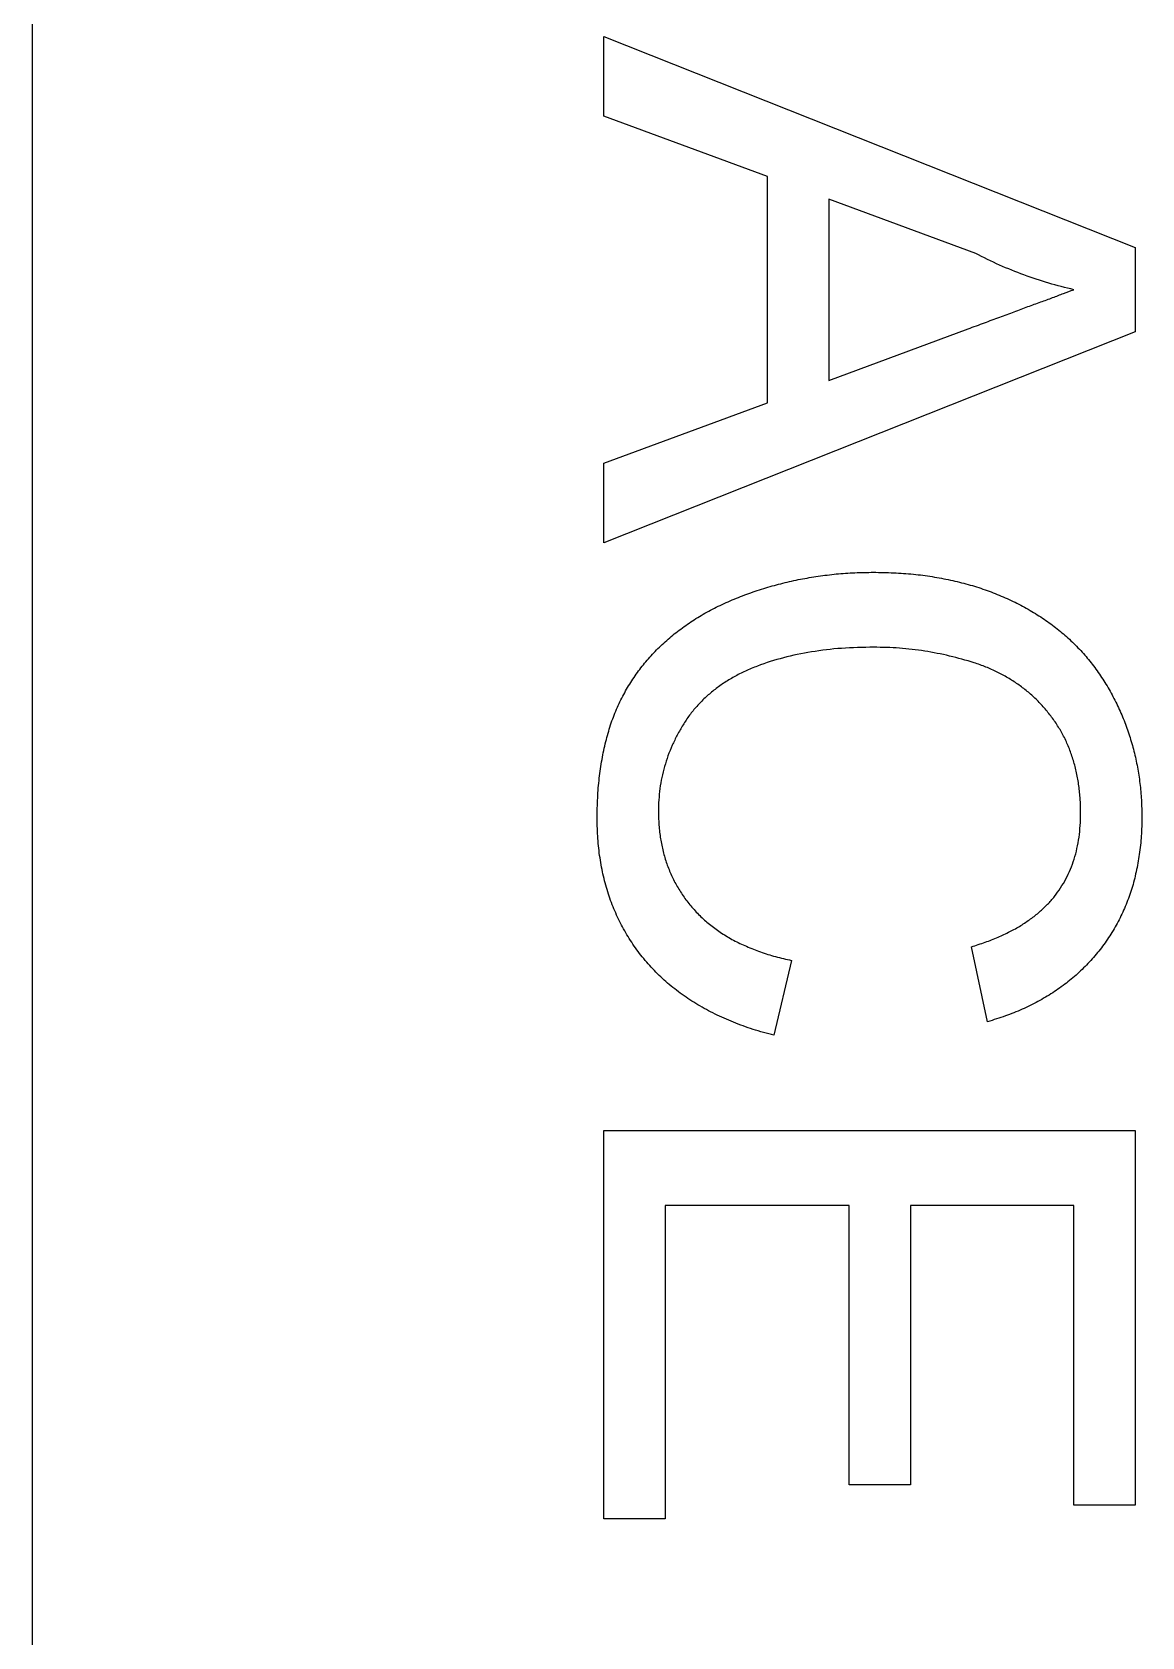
# Model space of a CAD drawing. Header units: inches. Extents: x -978 to -2, y 48 to 749.
# Drawn here: x -72.74 to -60.07, y 269.77 to 288.1 of the extents above; entities that cross this region are included whole.
import ezdxf

# ---------------------------------------------------------------- set-up
doc = ezdxf.new("R2010")
doc.units = ezdxf.units.IN
doc.header["$MEASUREMENT"] = 0

msp = doc.modelspace()

# ---------------------------------------------------------------- linework, layer by layer
at = {"color": 7, "linetype": 'Continuous', "lineweight": 25}
for p, q in [((-72.743, 303.112), (-72.743, 252.482)), ((-66.211, 288.046), (-60.144, 285.637)), ((-66.211, 287.138), (-66.211, 288.046)), ((-64.344, 286.448), (-66.211, 287.138)), ((-64.344, 283.862), (-64.344, 286.448)), ((-63.644, 286.19), (-63.644, 284.119)), ((-61.965, 285.569), (-63.644, 286.19)), ((-60.144, 285.637), (-60.144, 284.672)), ((-63.644, 284.119), (-62.05, 284.709)), ((-60.144, 284.672), (-66.211, 282.264)), ((-66.211, 283.172), (-64.344, 283.862)), ((-66.211, 282.264), (-66.211, 283.172)), ((-61.83, 276.793), (-62.013, 277.649)), ((-64.07, 277.494), (-64.269, 276.638)), ((-66.211, 275.549), (-60.144, 275.549)), ((-66.211, 271.116), (-66.211, 275.549)), ((-60.144, 275.549), (-60.144, 271.271)), ((-65.511, 274.693), (-65.511, 271.116)), ((-63.411, 274.693), (-65.511, 274.693)), ((-63.411, 271.504), (-63.411, 274.693)), ((-62.711, 274.693), (-62.711, 271.504)), ((-60.844, 274.693), (-62.711, 274.693)), ((-60.844, 271.271), (-60.844, 274.693)), ((-62.711, 271.504), (-63.411, 271.504)), ((-60.144, 271.271), (-60.844, 271.271)), ((-65.511, 271.116), (-66.211, 271.116))]:
    msp.add_line(p, q, dxfattribs=at)
for points, knots in [([(-60.844, 285.155), (-60.94, 285.178), (-61.133, 285.225), (-61.415, 285.322), (-61.694, 285.433), (-61.874, 285.524), (-61.965, 285.569)], [0, 0, 0, 0, 0.2472941, 0.4956078, 0.7463592, 1, 1, 1, 1]), ([(-62.05, 284.709), (-61.988, 284.731), (-61.868, 284.776), (-61.693, 284.842), (-61.527, 284.902), (-61.372, 284.961), (-61.225, 285.014), (-61.089, 285.063), (-60.964, 285.112), (-60.883, 285.141), (-60.844, 285.155)], [0, 0, 0, 0, 0.153148, 0.299433, 0.436426, 0.565671, 0.686508, 0.799269, 0.903395, 1, 1, 1, 1]), ([(-66.289, 279.115), (-66.288, 279.193), (-66.285, 279.347), (-66.267, 279.573), (-66.236, 279.787), (-66.192, 279.99), (-66.138, 280.182), (-66.07, 280.363), (-65.988, 280.531), (-65.895, 280.69), (-65.79, 280.837), (-65.675, 280.976), (-65.546, 281.105), (-65.408, 281.225), (-65.258, 281.335), (-65.099, 281.438), (-64.927, 281.53), (-64.745, 281.613), (-64.556, 281.687), (-64.363, 281.751), (-64.166, 281.805), (-63.967, 281.85), (-63.763, 281.883), (-63.556, 281.91), (-63.346, 281.924), (-63.204, 281.926), (-63.133, 281.927)], [0, 0, 0, 0, 0.0491959, 0.0962479, 0.1413486, 0.1846561, 0.2260587, 0.2661731, 0.3052898, 0.3432451, 0.3808773, 0.4184958, 0.4563188, 0.4942367, 0.5330235, 0.5724732, 0.6130788, 0.6549345, 0.6973968, 0.7398841, 0.7821948, 0.8250615, 0.8679875, 0.9114105, 0.9553719, 1, 1, 1, 1]), ([(-63.133, 281.927), (-63.056, 281.926), (-62.904, 281.923), (-62.679, 281.908), (-62.462, 281.88), (-62.254, 281.84), (-62.052, 281.791), (-61.858, 281.73), (-61.672, 281.658), (-61.493, 281.576), (-61.324, 281.482), (-61.163, 281.38), (-61.015, 281.268), (-60.876, 281.148), (-60.748, 281.017), (-60.631, 280.877), (-60.524, 280.727), (-60.428, 280.569), (-60.343, 280.404), (-60.268, 280.235), (-60.207, 280.061), (-60.156, 279.883), (-60.115, 279.701), (-60.088, 279.515), (-60.07, 279.325), (-60.068, 279.197), (-60.066, 279.132)], [0, 0, 0, 0, 0.049401, 0.097605, 0.144255, 0.189472, 0.233915, 0.277237, 0.319859, 0.361957, 0.403486, 0.443934, 0.483649, 0.522893, 0.561858, 0.600795, 0.640104, 0.679643, 0.7194, 0.758854, 0.798315, 0.837802, 0.877469, 0.917683, 0.958393, 1, 1, 1, 1]), ([(-63.129, 281.071), (-63.252, 281.069), (-63.49, 281.065), (-63.836, 281.022), (-64.158, 280.957), (-64.409, 280.878), (-64.595, 280.799), (-64.725, 280.735), (-64.845, 280.662), (-64.956, 280.581), (-65.058, 280.493), (-65.151, 280.397), (-65.236, 280.295), (-65.309, 280.184), (-65.374, 280.069), (-65.432, 279.952), (-65.481, 279.832), (-65.519, 279.708), (-65.552, 279.584), (-65.573, 279.456), (-65.586, 279.326), (-65.588, 279.239), (-65.589, 279.195)], [0, 0, 0, 0, 0.105343, 0.204375, 0.298069, 0.38707, 0.429726, 0.470901, 0.511122, 0.550179, 0.588354, 0.626683, 0.664452, 0.702515, 0.740481, 0.777618, 0.814716, 0.851527, 0.888098, 0.925112, 0.962104, 1, 1, 1, 1]), ([(-60.766, 279.173), (-60.767, 279.227), (-60.769, 279.332), (-60.785, 279.487), (-60.81, 279.635), (-60.847, 279.776), (-60.893, 279.911), (-60.95, 280.039), (-61.018, 280.16), (-61.095, 280.274), (-61.182, 280.379), (-61.274, 280.479), (-61.375, 280.568), (-61.483, 280.65), (-61.598, 280.723), (-61.719, 280.789), (-61.848, 280.847), (-62.029, 280.91), (-62.262, 280.974), (-62.547, 281.03), (-62.836, 281.065), (-63.031, 281.069), (-63.129, 281.071)], [0, 0, 0, 0, 0.046763, 0.091969, 0.135804, 0.178232, 0.219441, 0.260177, 0.30028, 0.340548, 0.380311, 0.419642, 0.459017, 0.498182, 0.53767, 0.577913, 0.618649, 0.660762, 0.745299, 0.829745, 0.914602, 1, 1, 1, 1]), ([(-64.269, 276.638), (-64.349, 276.659), (-64.506, 276.701), (-64.731, 276.784), (-64.941, 276.877), (-65.138, 276.983), (-65.318, 277.102), (-65.486, 277.231), (-65.637, 277.376), (-65.775, 277.531), (-65.896, 277.698), (-66.001, 277.874), (-66.09, 278.058), (-66.164, 278.252), (-66.219, 278.455), (-66.259, 278.667), (-66.284, 278.888), (-66.287, 279.038), (-66.289, 279.115)], [0, 0, 0, 0, 0.071578, 0.140016, 0.206197, 0.270156, 0.332001, 0.392755, 0.452579, 0.512253, 0.571532, 0.630152, 0.688769, 0.748164, 0.808703, 0.870256, 0.9339, 1, 1, 1, 1]), ([(-65.589, 279.195), (-65.588, 279.142), (-65.586, 279.038), (-65.566, 278.885), (-65.538, 278.738), (-65.495, 278.598), (-65.442, 278.464), (-65.376, 278.336), (-65.297, 278.215), (-65.207, 278.099), (-65.105, 277.991), (-64.992, 277.892), (-64.866, 277.803), (-64.731, 277.721), (-64.581, 277.652), (-64.422, 277.588), (-64.25, 277.534), (-64.131, 277.507), (-64.07, 277.494)], [0, 0, 0, 0, 0.063336, 0.125111, 0.184688, 0.24321, 0.300888, 0.35837, 0.415761, 0.474387, 0.533966, 0.594008, 0.655072, 0.71861, 0.784375, 0.852991, 0.9249, 1, 1, 1, 1]), ([(-62.013, 277.649), (-61.961, 277.666), (-61.858, 277.699), (-61.712, 277.757), (-61.576, 277.82), (-61.451, 277.889), (-61.338, 277.965), (-61.235, 278.045), (-61.144, 278.132), (-61.063, 278.223), (-60.994, 278.322), (-60.932, 278.425), (-60.881, 278.535), (-60.838, 278.651), (-60.806, 278.773), (-60.783, 278.901), (-60.769, 279.035), (-60.767, 279.126), (-60.766, 279.173)], [0, 0, 0, 0, 0.077231, 0.151165, 0.220785, 0.28715, 0.350632, 0.411307, 0.469964, 0.526707, 0.582498, 0.638509, 0.694918, 0.75242, 0.811251, 0.871856, 0.934644, 1, 1, 1, 1]), ([(-60.066, 279.132), (-60.068, 279.059), (-60.07, 278.917), (-60.093, 278.707), (-60.13, 278.507), (-60.178, 278.314), (-60.245, 278.132), (-60.324, 277.957), (-60.419, 277.793), (-60.527, 277.636), (-60.649, 277.491), (-60.782, 277.355), (-60.928, 277.233), (-61.085, 277.121), (-61.254, 277.022), (-61.434, 276.932), (-61.627, 276.856), (-61.761, 276.814), (-61.83, 276.793)], [0, 0, 0, 0, 0.068649, 0.134937, 0.198842, 0.261409, 0.322517, 0.382377, 0.442471, 0.502228, 0.562101, 0.621732, 0.681851, 0.742049, 0.803908, 0.867162, 0.932361, 1, 1, 1, 1])]:
    msp.add_open_spline(points, degree=3, knots=knots, dxfattribs=at)

doc.saveas('drawing.dxf')
